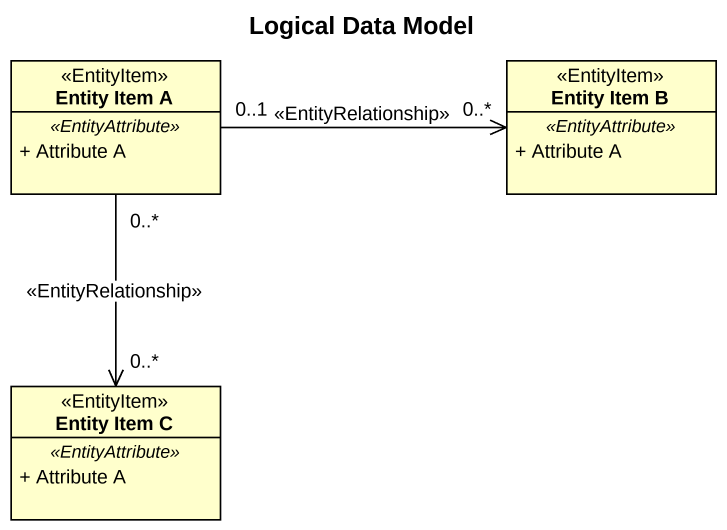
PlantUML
@startuml
title Logical Data Model
hide circle
hide empty members
skinparam classAttributeIconSize 0
class "Entity Item A" as Entity_Item_A <<EntityItem>> {
  .. <<EntityAttribute>> ..
  + Attribute A
}
class "Entity Item B" as Entity_Item_B <<EntityItem>> {
  .. <<EntityAttribute>> ..
  + Attribute A
}
class "Entity Item C" as Entity_Item_C <<EntityItem>> {
  .. <<EntityAttribute>> ..
  + Attribute A
}
Entity_Item_A "0..1" -right-> "0..*" Entity_Item_B : <<EntityRelationship>>
Entity_Item_A "0..*" --> "0..*" Entity_Item_C : <<EntityRelationship>>
@enduml
